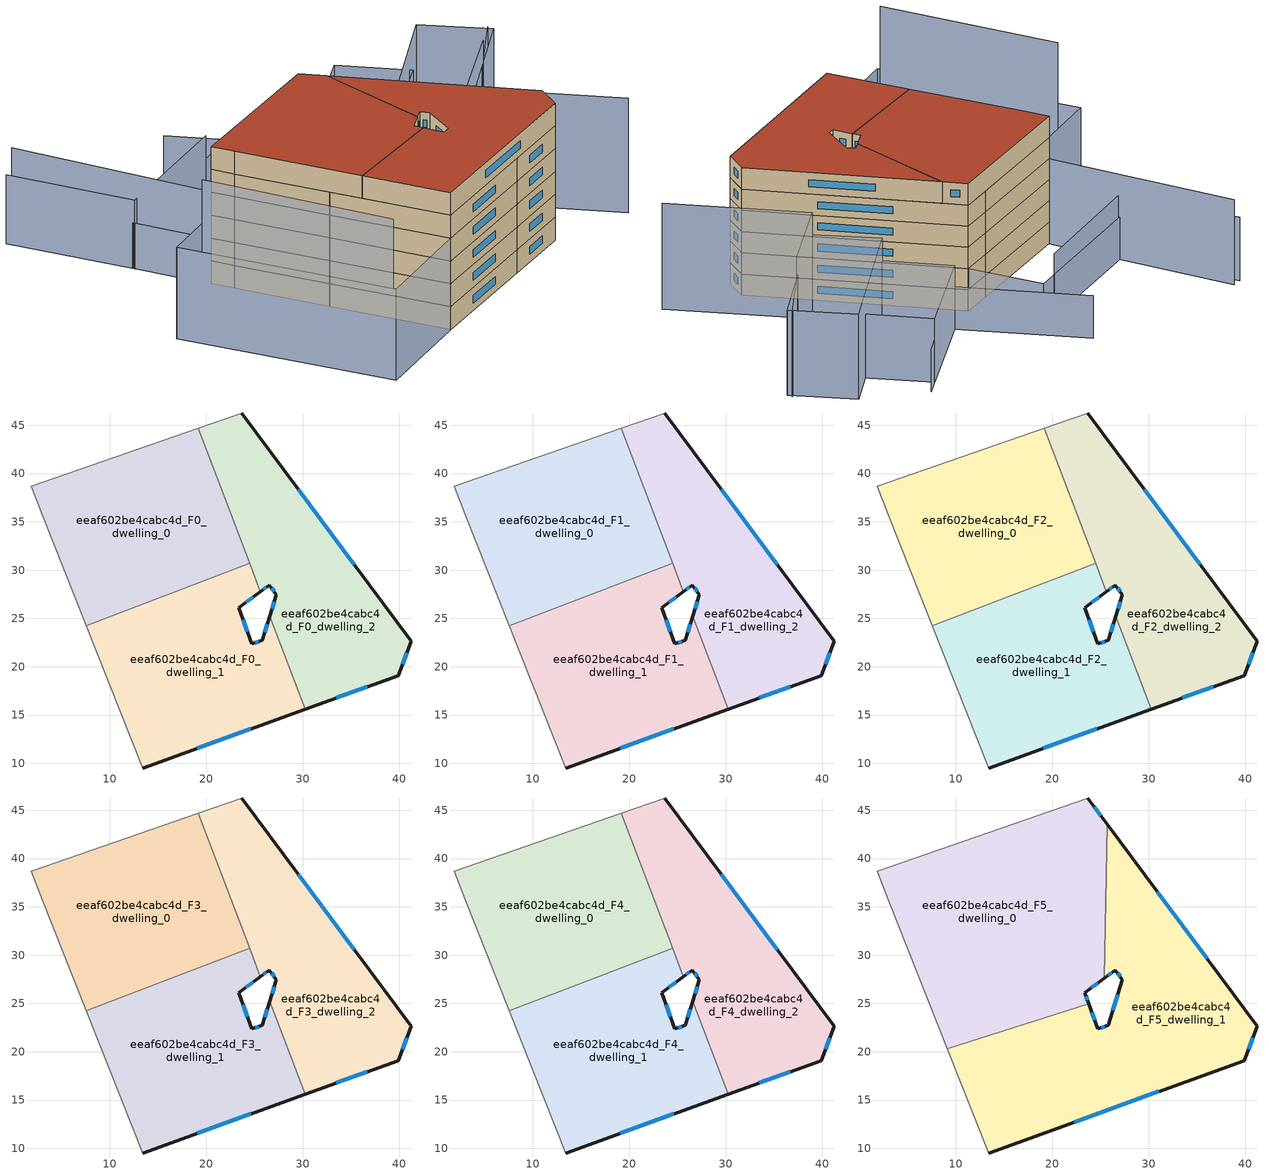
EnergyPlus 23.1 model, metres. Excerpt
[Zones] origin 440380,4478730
eeaf602be4cabc4d_F0_dwelling_0
 floor ground (EU_floor_Construction): 19.17,44.69 24.51,30.69 7.59,24.24 3.01,35.74 1.9,38.66 z0
 wall adiabatic (EU_wall_Construction): 19.17,44.69 1.9,38.66 3.01,35.74 7.59,24.24 z0:3
 wall to eeaf602be4cabc4d_F0_dwelling_1 (EU_wall_Construction): 7.59,24.24 24.51,30.69 z0:3
 wall to eeaf602be4cabc4d_F0_dwelling_2 (EU_wall_Construction): 24.51,30.69 19.17,44.69 z0:3
eeaf602be4cabc4d_F0_dwelling_1
 floor ground (EU_floor_Construction): 25.62,27.77 23.37,26.09 24.72,22.36 25.79,22.74 26.58,25.25 30.27,15.6 13.45,9.51 7.59,24.24 24.51,30.69 z0
 wall outside (EU_wall_Construction): 26.58,25.25 25.79,22.74 24.72,22.36 23.37,26.09 25.62,27.77 / 13.45,9.51 30.27,15.6 z0:3
 wall to eeaf602be4cabc4d_F0_dwelling_2 (EU_wall_Construction): 30.27,15.6 26.58,25.25 / 25.62,27.77 24.51,30.69 z0:3
 wall adiabatic (EU_wall_Construction): 7.59,24.24 13.45,9.51 z0:3
 window (EU_Window_Construction): 24.27,23.6 23.82,24.84 / 25.43,22.61 25.07,22.48 / 26.32,24.41 26.05,23.58 / 19.07,11.55 24.64,13.57 / 24.12,26.65 24.87,27.21 z1:2
eeaf602be4cabc4d_F0_dwelling_2
 floor ground (EU_floor_Construction): 23.67,46.26 41.23,22.64 39.89,19.08 30.27,15.6 26.58,25.25 27.28,27.45 26.54,28.46 25.62,27.77 19.17,44.69 z0
 wall outside (EU_wall_Construction): 25.62,27.77 26.54,28.46 27.28,27.45 26.58,25.25 / 30.27,15.6 39.89,19.08 41.23,22.64 23.67,46.26 z0:3
 wall adiabatic (EU_wall_Construction): 23.67,46.26 19.17,44.69 z0:3
 window (EU_Window_Construction): 26.79,28.12 27.03,27.79 / 25.93,28 26.23,28.23 / 35.36,30.53 29.54,38.37 / 40.33,20.27 40.78,21.45 / 33.48,16.76 36.67,17.92 / 27.05,26.72 26.82,25.99 z1:2
eeaf602be4cabc4d_F1_dwelling_0
 floor to eeaf602be4cabc4d_F0_dwelling_0 (EU_floor_Construction): 19.17,44.69 24.51,30.69 7.59,24.24 3.01,35.74 1.9,38.66 z3
 wall adiabatic (EU_wall_Construction): 19.17,44.69 1.9,38.66 3.01,35.74 7.59,24.24 z3:6
 wall to eeaf602be4cabc4d_F1_dwelling_1 (EU_wall_Construction): 7.59,24.24 24.51,30.69 z3:6
 wall to eeaf602be4cabc4d_F1_dwelling_2 (EU_wall_Construction): 24.51,30.69 19.17,44.69 z3:6
eeaf602be4cabc4d_F1_dwelling_1
 floor to eeaf602be4cabc4d_F0_dwelling_1 (EU_floor_Construction): 25.62,27.77 23.37,26.09 24.72,22.36 25.79,22.74 26.58,25.25 30.27,15.6 13.45,9.51 7.59,24.24 24.51,30.69 z3
 wall outside (EU_wall_Construction): 26.58,25.25 25.79,22.74 24.72,22.36 23.37,26.09 25.62,27.77 / 13.45,9.51 30.27,15.6 z3:6
 wall to eeaf602be4cabc4d_F1_dwelling_2 (EU_wall_Construction): 30.27,15.6 26.58,25.25 / 25.62,27.77 24.51,30.69 z3:6
 wall adiabatic (EU_wall_Construction): 7.59,24.24 13.45,9.51 z3:6
 window (EU_Window_Construction): 24.27,23.6 23.82,24.84 / 25.43,22.61 25.07,22.48 / 26.32,24.41 26.05,23.58 / 19.07,11.55 24.64,13.57 / 24.12,26.65 24.87,27.21 z4:5
eeaf602be4cabc4d_F1_dwelling_2
 floor to eeaf602be4cabc4d_F0_dwelling_2 (EU_floor_Construction): 23.67,46.26 41.23,22.64 39.89,19.08 30.27,15.6 26.58,25.25 27.28,27.45 26.54,28.46 25.62,27.77 19.17,44.69 z3
 wall outside (EU_wall_Construction): 25.62,27.77 26.54,28.46 27.28,27.45 26.58,25.25 / 30.27,15.6 39.89,19.08 41.23,22.64 23.67,46.26 z3:6
 wall adiabatic (EU_wall_Construction): 23.67,46.26 19.17,44.69 z3:6
 window (EU_Window_Construction): 26.79,28.12 27.03,27.79 / 25.93,28 26.23,28.23 / 35.36,30.53 29.54,38.37 / 40.33,20.27 40.78,21.45 / 33.48,16.76 36.67,17.92 / 27.05,26.72 26.82,25.99 z4:5
eeaf602be4cabc4d_F2_dwelling_0
 floor to eeaf602be4cabc4d_F1_dwelling_0 (EU_floor_Construction): 19.17,44.69 24.51,30.69 7.59,24.24 3.01,35.74 1.9,38.66 z6
 wall adiabatic (EU_wall_Construction): 19.17,44.69 1.9,38.66 3.01,35.74 7.59,24.24 z6:9
 wall to eeaf602be4cabc4d_F2_dwelling_1 (EU_wall_Construction): 7.59,24.24 24.51,30.69 z6:9
 wall to eeaf602be4cabc4d_F2_dwelling_2 (EU_wall_Construction): 24.51,30.69 19.17,44.69 z6:9
eeaf602be4cabc4d_F2_dwelling_1
 floor to eeaf602be4cabc4d_F1_dwelling_1 (EU_floor_Construction): 25.62,27.77 23.37,26.09 24.72,22.36 25.79,22.74 26.58,25.25 30.27,15.6 13.45,9.51 7.59,24.24 24.51,30.69 z6
 wall outside (EU_wall_Construction): 26.58,25.25 25.79,22.74 24.72,22.36 23.37,26.09 25.62,27.77 / 13.45,9.51 30.27,15.6 z6:9
 wall to eeaf602be4cabc4d_F2_dwelling_2 (EU_wall_Construction): 30.27,15.6 26.58,25.25 / 25.62,27.77 24.51,30.69 z6:9
 wall adiabatic (EU_wall_Construction): 7.59,24.24 13.45,9.51 z6:9
 window (EU_Window_Construction): 24.27,23.6 23.82,24.84 / 25.43,22.61 25.07,22.48 / 26.32,24.41 26.05,23.58 / 19.07,11.55 24.64,13.57 / 24.12,26.65 24.87,27.21 z7:8
eeaf602be4cabc4d_F2_dwelling_2
 floor to eeaf602be4cabc4d_F1_dwelling_2 (EU_floor_Construction): 23.67,46.26 41.23,22.64 39.89,19.08 30.27,15.6 26.58,25.25 27.28,27.45 26.54,28.46 25.62,27.77 19.17,44.69 z6
 wall outside (EU_wall_Construction): 25.62,27.77 26.54,28.46 27.28,27.45 26.58,25.25 / 30.27,15.6 39.89,19.08 41.23,22.64 23.67,46.26 z6:9
 wall adiabatic (EU_wall_Construction): 23.67,46.26 19.17,44.69 z6:9
 window (EU_Window_Construction): 26.79,28.12 27.03,27.79 / 25.93,28 26.23,28.23 / 35.36,30.53 29.54,38.37 / 40.33,20.27 40.78,21.45 / 33.48,16.76 36.67,17.92 / 27.05,26.72 26.82,25.99 z7:8
eeaf602be4cabc4d_F3_dwelling_0
 floor to eeaf602be4cabc4d_F2_dwelling_0 (EU_floor_Construction): 19.17,44.69 24.51,30.69 7.59,24.24 3.01,35.74 1.9,38.66 z9
 wall adiabatic (EU_wall_Construction): 19.17,44.69 1.9,38.66 3.01,35.74 7.59,24.24 z9:12
 wall to eeaf602be4cabc4d_F3_dwelling_1 (EU_wall_Construction): 7.59,24.24 24.51,30.69 z9:12
 wall to eeaf602be4cabc4d_F3_dwelling_2 (EU_wall_Construction): 24.51,30.69 19.17,44.69 z9:12
eeaf602be4cabc4d_F3_dwelling_1
 floor to eeaf602be4cabc4d_F2_dwelling_1 (EU_floor_Construction): 25.62,27.77 23.37,26.09 24.72,22.36 25.79,22.74 26.58,25.25 30.27,15.6 13.45,9.51 7.59,24.24 24.51,30.69 z9
 wall outside (EU_wall_Construction): 26.58,25.25 25.79,22.74 24.72,22.36 23.37,26.09 25.62,27.77 / 13.45,9.51 30.27,15.6 z9:12
 wall to eeaf602be4cabc4d_F3_dwelling_2 (EU_wall_Construction): 30.27,15.6 26.58,25.25 / 25.62,27.77 24.51,30.69 z9:12
 wall adiabatic (EU_wall_Construction): 7.59,24.24 13.45,9.51 z9:12
 window (EU_Window_Construction): 24.27,23.6 23.82,24.84 / 25.43,22.61 25.07,22.48 / 26.32,24.41 26.05,23.58 / 19.07,11.55 24.64,13.57 / 24.12,26.65 24.87,27.21 z10:11
eeaf602be4cabc4d_F3_dwelling_2
 floor to eeaf602be4cabc4d_F2_dwelling_2 (EU_floor_Construction): 23.67,46.26 41.23,22.64 39.89,19.08 30.27,15.6 26.58,25.25 27.28,27.45 26.54,28.46 25.62,27.77 19.17,44.69 z9
 wall outside (EU_wall_Construction): 25.62,27.77 26.54,28.46 27.28,27.45 26.58,25.25 / 30.27,15.6 39.89,19.08 41.23,22.64 23.67,46.26 z9:12
 wall adiabatic (EU_wall_Construction): 23.67,46.26 19.17,44.69 z9:12
 window (EU_Window_Construction): 26.79,28.12 27.03,27.79 / 25.93,28 26.23,28.23 / 35.36,30.53 29.54,38.37 / 40.33,20.27 40.78,21.45 / 33.48,16.76 36.67,17.92 / 27.05,26.72 26.82,25.99 z10:11
eeaf602be4cabc4d_F4_dwelling_0
 floor to eeaf602be4cabc4d_F3_dwelling_0 (EU_floor_Construction): 19.17,44.69 24.51,30.69 7.59,24.24 3.01,35.74 1.9,38.66 z12
 wall adiabatic (EU_wall_Construction): 19.17,44.69 1.9,38.66 3.01,35.74 7.59,24.24 z12:15
 wall to eeaf602be4cabc4d_F4_dwelling_1 (EU_wall_Construction): 7.59,24.24 24.51,30.69 z12:15
 wall to eeaf602be4cabc4d_F4_dwelling_2 (EU_wall_Construction): 24.51,30.69 19.17,44.69 z12:15
eeaf602be4cabc4d_F4_dwelling_1
 floor to eeaf602be4cabc4d_F3_dwelling_1 (EU_floor_Construction): 25.62,27.77 23.37,26.09 24.72,22.36 25.79,22.74 26.58,25.25 30.27,15.6 13.45,9.51 7.59,24.24 24.51,30.69 z12
 wall outside (EU_wall_Construction): 26.58,25.25 25.79,22.74 24.72,22.36 23.37,26.09 25.62,27.77 / 13.45,9.51 30.27,15.6 z12:15
 wall to eeaf602be4cabc4d_F4_dwelling_2 (EU_wall_Construction): 30.27,15.6 26.58,25.25 / 25.62,27.77 24.51,30.69 z12:15
 wall adiabatic (EU_wall_Construction): 7.59,24.24 13.45,9.51 z12:15
 window (EU_Window_Construction): 24.27,23.6 23.82,24.84 / 25.43,22.61 25.07,22.48 / 26.32,24.41 26.05,23.58 / 19.07,11.55 24.64,13.57 / 24.12,26.65 24.87,27.21 z13:14
eeaf602be4cabc4d_F4_dwelling_2
 floor to eeaf602be4cabc4d_F3_dwelling_2 (EU_floor_Construction): 23.67,46.26 41.23,22.64 39.89,19.08 30.27,15.6 26.58,25.25 27.28,27.45 26.54,28.46 25.62,27.77 19.17,44.69 z12
 wall outside (EU_wall_Construction): 25.62,27.77 26.54,28.46 27.28,27.45 26.58,25.25 / 30.27,15.6 39.89,19.08 41.23,22.64 23.67,46.26 z12:15
 wall adiabatic (EU_wall_Construction): 23.67,46.26 19.17,44.69 z12:15
 window (EU_Window_Construction): 26.79,28.12 27.03,27.79 / 25.93,28 26.23,28.23 / 35.36,30.53 29.54,38.37 / 40.33,20.27 40.78,21.45 / 33.48,16.76 36.67,17.92 / 27.05,26.72 26.82,25.99 z13:14
eeaf602be4cabc4d_F5_dwelling_0
 floor to eeaf602be4cabc4d_F4_dwelling_0 (EU_floor_Construction): 19.17,44.69 24.51,30.69 7.59,24.24 3.01,35.74 1.9,38.66 z15
 floor to eeaf602be4cabc4d_F4_dwelling_1 (EU_floor_Construction): 24.51,30.69 25.43,28.28 25.42,27.62 23.37,26.09 23.77,24.98 9.16,20.29 7.59,24.24 z15
 floor to eeaf602be4cabc4d_F4_dwelling_2 (EU_floor_Construction): 23.67,46.26 25.69,43.54 25.43,28.28 19.17,44.69 z15
 wall outside (EU_wall_Construction): 25.69,43.54 23.67,46.26 / 23.77,24.98 23.37,26.09 25.42,27.62 z15:18
 wall adiabatic (EU_wall_Construction): 23.67,46.26 1.9,38.66 3.01,35.74 9.16,20.29 z15:18
 wall to eeaf602be4cabc4d_F5_dwelling_1 (EU_wall_Construction): 25.42,27.62 25.69,43.54 / 9.16,20.29 23.77,24.98 z15:18
 window (EU_Window_Construction): 25.02,44.45 24.35,45.35 / 24.06,26.6 24.73,27.11 / 23.64,25.35 23.51,25.72 z16:17
 roof outside (EU_roof_Construction): 23.77,24.98 23.37,26.09 25.42,27.62 25.69,43.54 23.67,46.26 1.9,38.66 3.01,35.74 9.16,20.29 z18
eeaf602be4cabc4d_F5_dwelling_1
 floor to eeaf602be4cabc4d_F4_dwelling_1 (EU_floor_Construction): 26.58,25.25 30.26,15.6 13.45,9.51 9.16,20.29 23.77,24.98 24.72,22.36 25.79,22.74 z15; 25.43,28.28 25.62,27.77 25.42,27.62 z15
 floor to eeaf602be4cabc4d_F4_dwelling_2 (EU_floor_Construction): 25.69,43.54 41.23,22.64 39.89,19.08 30.26,15.6 26.58,25.25 27.28,27.45 26.54,28.46 25.62,27.77 25.43,28.28 z15
 wall outside (EU_wall_Construction): 25.42,27.62 26.54,28.46 27.28,27.45 25.79,22.74 24.72,22.36 23.77,24.98 / 13.45,9.51 39.89,19.08 41.23,22.64 25.69,43.54 z15:18
 wall adiabatic (EU_wall_Construction): 9.16,20.29 13.45,9.51 z15:18
 window (EU_Window_Construction): 24.4,23.23 24.09,24.1 / 25.43,22.61 25.07,22.48 / 26.78,25.88 26.29,24.31 / 26.79,28.12 27.03,27.79 / 25.79,27.9 26.16,28.18 / 36.03,29.62 30.89,36.55 / 40.33,20.27 40.78,21.45 / 22.28,12.71 31.05,15.88 z16:17
 roof outside (EU_roof_Construction): 39.89,19.08 41.23,22.64 25.69,43.54 25.42,27.62 26.54,28.46 27.28,27.45 25.79,22.74 24.72,22.36 23.77,24.98 9.16,20.29 13.45,9.51 z18
shading: -9.86,27.98 -1.26,4.18 z0:21; -6.42,64.19 4.61,30.91 / 49.14,41.19 57.98,49.36 / 2.85,36.15 13.45,9.51 / 13.45,9.51 -1.15,3.7 / -1.15,3.7 -11.75,30.34 / -11.75,30.34 2.85,36.15 / 34.21,41.26 52.32,55.76 / 52.32,55.76 58.12,48.52 / 58.12,48.52 40.01,34.01 / 40.01,34.01 34.21,41.26 z0:12; 51.53,18.66 39.68,34.06 / 39.68,34.06 50.53,42.41 z0:15; 44.12,60.64 28.83,48.96 / 28.83,48.96 17.87,63.31 / -1.81,48.22 19.93,56.31 / 19.93,56.31 23.67,46.26 / 23.67,46.26 1.93,38.18 / 1.93,38.18 -1.81,48.22 z0:6; 17.03,55.23 -1.72,48 / -1.72,48 -7.79,63.75 / 28.73,49.03 41.82,58.91 / 41.82,58.91 47.54,51.33 / 47.54,51.33 34.46,41.45 / 34.46,41.45 28.73,49.03 z0:9
[Building]
EU S2 Campaign: North Axis=0; Terrain=City; Solar Distribution=FullExterior
[Site:Location]
Madrid: Latitude=40.5; Longitude=-3.5; Time Zone=1; Elevation=609
[SizingPeriod:WeatherFileDays]
AnnualSizingPeriod: Begin Month=1; Begin Day of Month=1; End Month=12; End Day of Month=31; Day of Week for Start Day=Monday; Use Weather File Daylight Saving Period=No; Use Weather File Rain and Snow Indicators=No
[MATERIAL]
EU_InternalMass_Material: Roughness=MediumRough; Thickness=0.1; Conductivity=1; Density=1800; Specific Heat=900; Thermal Absorptance=0.9; Solar Absorptance=0.7; Visible Absorptance=0.7
[MATERIAL:NOMASS] Roughness=MediumRough; Thermal Absorptance=0.9; Solar Absorptance=0.7; Visible Absorptance=0.7
Name | Thermal Resistance
EU_wall_NoMass | 0.459673
EU_roof_NoMass | 0.495815
EU_floor_NoMass | 0.788942
[WINDOWMATERIAL:SIMPLEGLAZINGSYSTEM]
EU_Window_SimpleGlazing: UFactor=4.26103; Solar Heat Gain Coefficient=0.85; Visible Transmittance=0.85
[CONSTRUCTION]
EU_wall_Construction: EU_wall_NoMass
EU_roof_Construction: EU_roof_NoMass
EU_floor_Construction: EU_floor_NoMass
EU_InternalMass_Construction: EU_InternalMass_Material
EU_Window_Construction: EU_Window_SimpleGlazing
[ZONE] Type=1; Multiplier=1; Ceiling Height=autocalculate; Floor Area=autocalculate; Part of Total Floor Area=Yes
Name | Volume
eeaf602be4cabc4d_F0_dwelling_0; eeaf602be4cabc4d_F1_dwelling_0; eeaf602be4cabc4d_F2_dwelling_0; eeaf602be4cabc4d_F3_dwelling_0; eeaf602be4cabc4d_F4_dwelling_0 | 832.804
eeaf602be4cabc4d_F5_dwelling_0 | 1249.15
eeaf602be4cabc4d_F0_dwelling_1; eeaf602be4cabc4d_F1_dwelling_1; eeaf602be4cabc4d_F2_dwelling_1; eeaf602be4cabc4d_F3_dwelling_1; eeaf602be4cabc4d_F4_dwelling_1 | 832.775
eeaf602be4cabc4d_F5_dwelling_1 | 1249.12
eeaf602be4cabc4d_F0_dwelling_2; eeaf602be4cabc4d_F1_dwelling_2; eeaf602be4cabc4d_F2_dwelling_2; eeaf602be4cabc4d_F3_dwelling_2; eeaf602be4cabc4d_F4_dwelling_2 | 832.763
[INTERNALMASS] Construction=EU_InternalMass_Construction
Name | Zone or ZoneList | Surface Area
eeaf602be4cabc4d_F0_dwelling_0_EU_InternalMass | eeaf602be4cabc4d_F0_dwelling_0 | 277.6
eeaf602be4cabc4d_F0_dwelling_1_EU_InternalMass | eeaf602be4cabc4d_F0_dwelling_1 | 277.593
eeaf602be4cabc4d_F0_dwelling_2_EU_InternalMass | eeaf602be4cabc4d_F0_dwelling_2 | 277.587
eeaf602be4cabc4d_F1_dwelling_0_EU_InternalMass | eeaf602be4cabc4d_F1_dwelling_0 | 277.6
eeaf602be4cabc4d_F1_dwelling_1_EU_InternalMass | eeaf602be4cabc4d_F1_dwelling_1 | 277.593
eeaf602be4cabc4d_F1_dwelling_2_EU_InternalMass | eeaf602be4cabc4d_F1_dwelling_2 | 277.587
eeaf602be4cabc4d_F2_dwelling_0_EU_InternalMass | eeaf602be4cabc4d_F2_dwelling_0 | 277.6
eeaf602be4cabc4d_F2_dwelling_1_EU_InternalMass | eeaf602be4cabc4d_F2_dwelling_1 | 277.593
eeaf602be4cabc4d_F2_dwelling_2_EU_InternalMass | eeaf602be4cabc4d_F2_dwelling_2 | 277.587
eeaf602be4cabc4d_F3_dwelling_0_EU_InternalMass | eeaf602be4cabc4d_F3_dwelling_0 | 277.6
eeaf602be4cabc4d_F3_dwelling_1_EU_InternalMass | eeaf602be4cabc4d_F3_dwelling_1 | 277.593
eeaf602be4cabc4d_F3_dwelling_2_EU_InternalMass | eeaf602be4cabc4d_F3_dwelling_2 | 277.587
eeaf602be4cabc4d_F4_dwelling_0_EU_InternalMass | eeaf602be4cabc4d_F4_dwelling_0 | 277.6
eeaf602be4cabc4d_F4_dwelling_1_EU_InternalMass | eeaf602be4cabc4d_F4_dwelling_1 | 277.593
eeaf602be4cabc4d_F4_dwelling_2_EU_InternalMass | eeaf602be4cabc4d_F4_dwelling_2 | 277.587
eeaf602be4cabc4d_F5_dwelling_0_EU_InternalMass | eeaf602be4cabc4d_F5_dwelling_0 | 416.385
eeaf602be4cabc4d_F5_dwelling_1_EU_InternalMass | eeaf602be4cabc4d_F5_dwelling_1 | 416.374
[OTHEREQUIPMENT] Fuel Type=Electricity; Design Level Calculation Method=Watts/Area; Power per Zone Floor Area=1; Fraction Latent=0; Fraction Radiant=0; Fraction Lost=0; Carbon Dioxide Generation Rate=0; EndUse Subcategory=EU_Step8_InternalGains
Name | Zone or ZoneList or Space or SpaceList | Schedule
EU_Step8_InternalGain_eeaf602be4cabc4d_F0_dwelling_0_f000 | eeaf602be4cabc4d_F0_dwelling_0 | EU_Step8_GainSchedule_eeaf602be4cabc4d_F0_dwelling_0_f000
EU_Step8_InternalGain_eeaf602be4cabc4d_F0_dwelling_1_f000 | eeaf602be4cabc4d_F0_dwelling_1 | EU_Step8_GainSchedule_eeaf602be4cabc4d_F0_dwelling_1_f000
EU_Step8_InternalGain_eeaf602be4cabc4d_F0_dwelling_2_f000 | eeaf602be4cabc4d_F0_dwelling_2 | EU_Step8_GainSchedule_eeaf602be4cabc4d_F0_dwelling_2_f000
EU_Step8_InternalGain_eeaf602be4cabc4d_F1_dwelling_0_f000 | eeaf602be4cabc4d_F1_dwelling_0 | EU_Step8_GainSchedule_eeaf602be4cabc4d_F1_dwelling_0_f000
EU_Step8_InternalGain_eeaf602be4cabc4d_F1_dwelling_1_f000 | eeaf602be4cabc4d_F1_dwelling_1 | EU_Step8_GainSchedule_eeaf602be4cabc4d_F1_dwelling_1_f000
EU_Step8_InternalGain_eeaf602be4cabc4d_F1_dwelling_2_f000 | eeaf602be4cabc4d_F1_dwelling_2 | EU_Step8_GainSchedule_eeaf602be4cabc4d_F1_dwelling_2_f000
EU_Step8_InternalGain_eeaf602be4cabc4d_F2_dwelling_0_f000 | eeaf602be4cabc4d_F2_dwelling_0 | EU_Step8_GainSchedule_eeaf602be4cabc4d_F2_dwelling_0_f000
EU_Step8_InternalGain_eeaf602be4cabc4d_F2_dwelling_1_f000 | eeaf602be4cabc4d_F2_dwelling_1 | EU_Step8_GainSchedule_eeaf602be4cabc4d_F2_dwelling_1_f000
EU_Step8_InternalGain_eeaf602be4cabc4d_F2_dwelling_2_f000 | eeaf602be4cabc4d_F2_dwelling_2 | EU_Step8_GainSchedule_eeaf602be4cabc4d_F2_dwelling_2_f000
EU_Step8_InternalGain_eeaf602be4cabc4d_F3_dwelling_0_f000 | eeaf602be4cabc4d_F3_dwelling_0 | EU_Step8_GainSchedule_eeaf602be4cabc4d_F3_dwelling_0_f000
EU_Step8_InternalGain_eeaf602be4cabc4d_F3_dwelling_1_f000 | eeaf602be4cabc4d_F3_dwelling_1 | EU_Step8_GainSchedule_eeaf602be4cabc4d_F3_dwelling_1_f000
EU_Step8_InternalGain_eeaf602be4cabc4d_F3_dwelling_2_f000 | eeaf602be4cabc4d_F3_dwelling_2 | EU_Step8_GainSchedule_eeaf602be4cabc4d_F3_dwelling_2_f000
EU_Step8_InternalGain_eeaf602be4cabc4d_F4_dwelling_0_f000 | eeaf602be4cabc4d_F4_dwelling_0 | EU_Step8_GainSchedule_eeaf602be4cabc4d_F4_dwelling_0_f000
EU_Step8_InternalGain_eeaf602be4cabc4d_F4_dwelling_1_f000 | eeaf602be4cabc4d_F4_dwelling_1 | EU_Step8_GainSchedule_eeaf602be4cabc4d_F4_dwelling_1_f000
EU_Step8_InternalGain_eeaf602be4cabc4d_F4_dwelling_2_f000 | eeaf602be4cabc4d_F4_dwelling_2 | EU_Step8_GainSchedule_eeaf602be4cabc4d_F4_dwelling_2_f000
EU_Step8_InternalGain_eeaf602be4cabc4d_F5_dwelling_0_f000 | eeaf602be4cabc4d_F5_dwelling_0 | EU_Step8_GainSchedule_eeaf602be4cabc4d_F5_dwelling_0_f000
EU_Step8_InternalGain_eeaf602be4cabc4d_F5_dwelling_1_f000 | eeaf602be4cabc4d_F5_dwelling_1 | EU_Step8_GainSchedule_eeaf602be4cabc4d_F5_dwelling_1_f000
[ZONEVENTILATION:DESIGNFLOWRATE] Schedule=EU_AlwaysOn; Design Flow Rate Calculation Method=AirChanges/Hour; Air Changes per Hour=0.719161; Ventilation Type=Natural; Fan Pressure Rise=0; Fan Total Efficiency=1; Constant Term Coefficient=1; Temperature Term Coefficient=0; Velocity Term Coefficient=0; Velocity Squared Term Coefficient=0; Minimum Indoor Temperature=-100; Maximum Indoor Temperature=100; Delta Temperature=-100; Minimum Outdoor Temperature=-100; Maximum Outdoor Temperature=100; Maximum Wind Speed=40
Name | Zone or ZoneList or Space or SpaceList
EU_ConstantAir_eeaf602be4cabc4d_F0_dwelling_0 | eeaf602be4cabc4d_F0_dwelling_0
EU_ConstantAir_eeaf602be4cabc4d_F0_dwelling_1 | eeaf602be4cabc4d_F0_dwelling_1
EU_ConstantAir_eeaf602be4cabc4d_F0_dwelling_2 | eeaf602be4cabc4d_F0_dwelling_2
EU_ConstantAir_eeaf602be4cabc4d_F1_dwelling_0 | eeaf602be4cabc4d_F1_dwelling_0
EU_ConstantAir_eeaf602be4cabc4d_F1_dwelling_1 | eeaf602be4cabc4d_F1_dwelling_1
EU_ConstantAir_eeaf602be4cabc4d_F1_dwelling_2 | eeaf602be4cabc4d_F1_dwelling_2
EU_ConstantAir_eeaf602be4cabc4d_F2_dwelling_0 | eeaf602be4cabc4d_F2_dwelling_0
EU_ConstantAir_eeaf602be4cabc4d_F2_dwelling_1 | eeaf602be4cabc4d_F2_dwelling_1
EU_ConstantAir_eeaf602be4cabc4d_F2_dwelling_2 | eeaf602be4cabc4d_F2_dwelling_2
EU_ConstantAir_eeaf602be4cabc4d_F3_dwelling_0 | eeaf602be4cabc4d_F3_dwelling_0
EU_ConstantAir_eeaf602be4cabc4d_F3_dwelling_1 | eeaf602be4cabc4d_F3_dwelling_1
EU_ConstantAir_eeaf602be4cabc4d_F3_dwelling_2 | eeaf602be4cabc4d_F3_dwelling_2
EU_ConstantAir_eeaf602be4cabc4d_F4_dwelling_0 | eeaf602be4cabc4d_F4_dwelling_0
EU_ConstantAir_eeaf602be4cabc4d_F4_dwelling_1 | eeaf602be4cabc4d_F4_dwelling_1
EU_ConstantAir_eeaf602be4cabc4d_F4_dwelling_2 | eeaf602be4cabc4d_F4_dwelling_2
EU_ConstantAir_eeaf602be4cabc4d_F5_dwelling_0 | eeaf602be4cabc4d_F5_dwelling_0
EU_ConstantAir_eeaf602be4cabc4d_F5_dwelling_1 | eeaf602be4cabc4d_F5_dwelling_1
[HVACTEMPLATE:THERMOSTAT] Constant Heating Setpoint=20; Constant Cooling Setpoint=50
EU_HeatOnly_eeaf602be4cabc4d_F0_dwelling_0; EU_HeatOnly_eeaf602be4cabc4d_F0_dwelling_1; EU_HeatOnly_eeaf602be4cabc4d_F0_dwelling_2; EU_HeatOnly_eeaf602be4cabc4d_F1_dwelling_0; EU_HeatOnly_eeaf602be4cabc4d_F1_dwelling_1; EU_HeatOnly_eeaf602be4cabc4d_F1_dwelling_2; EU_HeatOnly_eeaf602be4cabc4d_F2_dwelling_0; EU_HeatOnly_eeaf602be4cabc4d_F2_dwelling_1; EU_HeatOnly_eeaf602be4cabc4d_F2_dwelling_2; EU_HeatOnly_eeaf602be4cabc4d_F3_dwelling_0; EU_HeatOnly_eeaf602be4cabc4d_F3_dwelling_1; EU_HeatOnly_eeaf602be4cabc4d_F3_dwelling_2; EU_HeatOnly_eeaf602be4cabc4d_F4_dwelling_0; EU_HeatOnly_eeaf602be4cabc4d_F4_dwelling_1; EU_HeatOnly_eeaf602be4cabc4d_F4_dwelling_2; EU_HeatOnly_eeaf602be4cabc4d_F5_dwelling_0; EU_HeatOnly_eeaf602be4cabc4d_F5_dwelling_1
[HVACTEMPLATE:ZONE:IDEALLOADSAIRSYSTEM] System Availability Schedule=EU_AlwaysOn; Maximum Heating Supply Air Temperature=50; Minimum Cooling Supply Air Temperature=13; Maximum Heating Supply Air Humidity Ratio=0.0156; Minimum Cooling Supply Air Humidity Ratio=0.0077; Heating Limit=NoLimit; Cooling Limit=NoLimit; Heating Availability Schedule=EU_AlwaysOn; Cooling Availability Schedule=EU_CoolingOff; Dehumidification Control Type=ConstantSensibleHeatRatio; Cooling Sensible Heat Ratio=0.7; Dehumidification Setpoint=60; Humidification Control Type=None; Humidification Setpoint=30; Outdoor Air Method=None; Outdoor Air Flow Rate per Person=0.00944; Outdoor Air Flow Rate per Zone Floor Area=0; Outdoor Air Flow Rate per Zone=0; Demand Controlled Ventilation Type=None; Outdoor Air Economizer Type=NoEconomizer; Heat Recovery Type=None; Sensible Heat Recovery Effectiveness=0.7; Latent Heat Recovery Effectiveness=0.65
Name | Template Thermostat
eeaf602be4cabc4d_F0_dwelling_0 | EU_HeatOnly_eeaf602be4cabc4d_F0_dwelling_0
eeaf602be4cabc4d_F0_dwelling_1 | EU_HeatOnly_eeaf602be4cabc4d_F0_dwelling_1
eeaf602be4cabc4d_F0_dwelling_2 | EU_HeatOnly_eeaf602be4cabc4d_F0_dwelling_2
eeaf602be4cabc4d_F1_dwelling_0 | EU_HeatOnly_eeaf602be4cabc4d_F1_dwelling_0
eeaf602be4cabc4d_F1_dwelling_1 | EU_HeatOnly_eeaf602be4cabc4d_F1_dwelling_1
eeaf602be4cabc4d_F1_dwelling_2 | EU_HeatOnly_eeaf602be4cabc4d_F1_dwelling_2
eeaf602be4cabc4d_F2_dwelling_0 | EU_HeatOnly_eeaf602be4cabc4d_F2_dwelling_0
eeaf602be4cabc4d_F2_dwelling_1 | EU_HeatOnly_eeaf602be4cabc4d_F2_dwelling_1
eeaf602be4cabc4d_F2_dwelling_2 | EU_HeatOnly_eeaf602be4cabc4d_F2_dwelling_2
eeaf602be4cabc4d_F3_dwelling_0 | EU_HeatOnly_eeaf602be4cabc4d_F3_dwelling_0
eeaf602be4cabc4d_F3_dwelling_1 | EU_HeatOnly_eeaf602be4cabc4d_F3_dwelling_1
eeaf602be4cabc4d_F3_dwelling_2 | EU_HeatOnly_eeaf602be4cabc4d_F3_dwelling_2
eeaf602be4cabc4d_F4_dwelling_0 | EU_HeatOnly_eeaf602be4cabc4d_F4_dwelling_0
eeaf602be4cabc4d_F4_dwelling_1 | EU_HeatOnly_eeaf602be4cabc4d_F4_dwelling_1
eeaf602be4cabc4d_F4_dwelling_2 | EU_HeatOnly_eeaf602be4cabc4d_F4_dwelling_2
eeaf602be4cabc4d_F5_dwelling_0 | EU_HeatOnly_eeaf602be4cabc4d_F5_dwelling_0
eeaf602be4cabc4d_F5_dwelling_1 | EU_HeatOnly_eeaf602be4cabc4d_F5_dwelling_1
[SIZING:ZONE] Zone Cooling Design Supply Air Temperature Input Method=SupplyAirTemperature; Zone Cooling Design Supply Air Temperature=13; Zone Heating Design Supply Air Temperature Input Method=SupplyAirTemperature; Zone Heating Design Supply Air Temperature=50; Zone Cooling Design Supply Air Humidity Ratio=0.008; Zone Heating Design Supply Air Humidity Ratio=0.008; Cooling Design Air Flow Method=DesignDay; Cooling Design Air Flow Rate=0; Cooling Minimum Air Flow per Zone Floor Area=0.000762; Cooling Minimum Air Flow=0; Cooling Minimum Air Flow Fraction=0.2; Heating Design Air Flow Method=DesignDay; Heating Design Air Flow Rate=0; Heating Maximum Air Flow per Zone Floor Area=0.002032; Heating Maximum Air Flow=0.141576; Heating Maximum Air Flow Fraction=0.3; Account for Dedicated Outdoor Air System=No; Dedicated Outdoor Air System Control Strategy=NeutralSupplyAir; Dedicated Outdoor Air Low Setpoint Temperature for Design=autosize; Dedicated Outdoor Air High Setpoint Temperature for Design=autosize; Zone Load Sizing Method=Sensible Load Only No Latent Load; Zone Latent Cooling Design Supply Air Humidity Ratio Input Method=HumidityRatioDifference; Zone Cooling Design Supply Air Humidity Ratio Difference=0.005; Zone Latent Heating Design Supply Air Humidity Ratio Input Method=HumidityRatioDifference; Zone Humidification Design Supply Air Humidity Ratio Difference=0.005
eeaf602be4cabc4d_F0_dwelling_0; eeaf602be4cabc4d_F0_dwelling_1; eeaf602be4cabc4d_F0_dwelling_2; eeaf602be4cabc4d_F1_dwelling_0; eeaf602be4cabc4d_F1_dwelling_1; eeaf602be4cabc4d_F1_dwelling_2; eeaf602be4cabc4d_F2_dwelling_0; eeaf602be4cabc4d_F2_dwelling_1; eeaf602be4cabc4d_F2_dwelling_2; eeaf602be4cabc4d_F3_dwelling_0; eeaf602be4cabc4d_F3_dwelling_1; eeaf602be4cabc4d_F3_dwelling_2; eeaf602be4cabc4d_F4_dwelling_0; eeaf602be4cabc4d_F4_dwelling_1; eeaf602be4cabc4d_F4_dwelling_2; eeaf602be4cabc4d_F5_dwelling_0; eeaf602be4cabc4d_F5_dwelling_1
[SCHEDULE:CONSTANT]
Name | Hourly Value
EU_AlwaysOn | 1
EU_CoolingOff | 0
[SCHEDULE:FILE] Column Number=1; Rows to Skip at Top=0; Number of Hours of Data=8760; Column Separator=Comma; Interpolate to Timestep=No; Minutes per Item=60; Adjust Schedule for Daylight Savings=Yes
Name | File
EU_Step8_GainSchedule_eeaf602be4cabc4d_F0_dwelling_0_f000 | ../../schedules/eeaf602be4cabc4d/eeaf602be4cabc4d_F0_dwelling_0_f000_gain.csv
EU_Step8_GainSchedule_eeaf602be4cabc4d_F0_dwelling_1_f000 | ../../schedules/eeaf602be4cabc4d/eeaf602be4cabc4d_F0_dwelling_1_f000_gain.csv
EU_Step8_GainSchedule_eeaf602be4cabc4d_F0_dwelling_2_f000 | ../../schedules/eeaf602be4cabc4d/eeaf602be4cabc4d_F0_dwelling_2_f000_gain.csv
EU_Step8_GainSchedule_eeaf602be4cabc4d_F1_dwelling_0_f000 | ../../schedules/eeaf602be4cabc4d/eeaf602be4cabc4d_F1_dwelling_0_f000_gain.csv
EU_Step8_GainSchedule_eeaf602be4cabc4d_F1_dwelling_1_f000 | ../../schedules/eeaf602be4cabc4d/eeaf602be4cabc4d_F1_dwelling_1_f000_gain.csv
EU_Step8_GainSchedule_eeaf602be4cabc4d_F1_dwelling_2_f000 | ../../schedules/eeaf602be4cabc4d/eeaf602be4cabc4d_F1_dwelling_2_f000_gain.csv
EU_Step8_GainSchedule_eeaf602be4cabc4d_F2_dwelling_0_f000 | ../../schedules/eeaf602be4cabc4d/eeaf602be4cabc4d_F2_dwelling_0_f000_gain.csv
EU_Step8_GainSchedule_eeaf602be4cabc4d_F2_dwelling_1_f000 | ../../schedules/eeaf602be4cabc4d/eeaf602be4cabc4d_F2_dwelling_1_f000_gain.csv
EU_Step8_GainSchedule_eeaf602be4cabc4d_F2_dwelling_2_f000 | ../../schedules/eeaf602be4cabc4d/eeaf602be4cabc4d_F2_dwelling_2_f000_gain.csv
EU_Step8_GainSchedule_eeaf602be4cabc4d_F3_dwelling_0_f000 | ../../schedules/eeaf602be4cabc4d/eeaf602be4cabc4d_F3_dwelling_0_f000_gain.csv
EU_Step8_GainSchedule_eeaf602be4cabc4d_F3_dwelling_1_f000 | ../../schedules/eeaf602be4cabc4d/eeaf602be4cabc4d_F3_dwelling_1_f000_gain.csv
EU_Step8_GainSchedule_eeaf602be4cabc4d_F3_dwelling_2_f000 | ../../schedules/eeaf602be4cabc4d/eeaf602be4cabc4d_F3_dwelling_2_f000_gain.csv
EU_Step8_GainSchedule_eeaf602be4cabc4d_F4_dwelling_0_f000 | ../../schedules/eeaf602be4cabc4d/eeaf602be4cabc4d_F4_dwelling_0_f000_gain.csv
EU_Step8_GainSchedule_eeaf602be4cabc4d_F4_dwelling_1_f000 | ../../schedules/eeaf602be4cabc4d/eeaf602be4cabc4d_F4_dwelling_1_f000_gain.csv
EU_Step8_GainSchedule_eeaf602be4cabc4d_F4_dwelling_2_f000 | ../../schedules/eeaf602be4cabc4d/eeaf602be4cabc4d_F4_dwelling_2_f000_gain.csv
EU_Step8_GainSchedule_eeaf602be4cabc4d_F5_dwelling_0_f000 | ../../schedules/eeaf602be4cabc4d/eeaf602be4cabc4d_F5_dwelling_0_f000_gain.csv
EU_Step8_GainSchedule_eeaf602be4cabc4d_F5_dwelling_1_f000 | ../../schedules/eeaf602be4cabc4d/eeaf602be4cabc4d_F5_dwelling_1_f000_gain.csv
